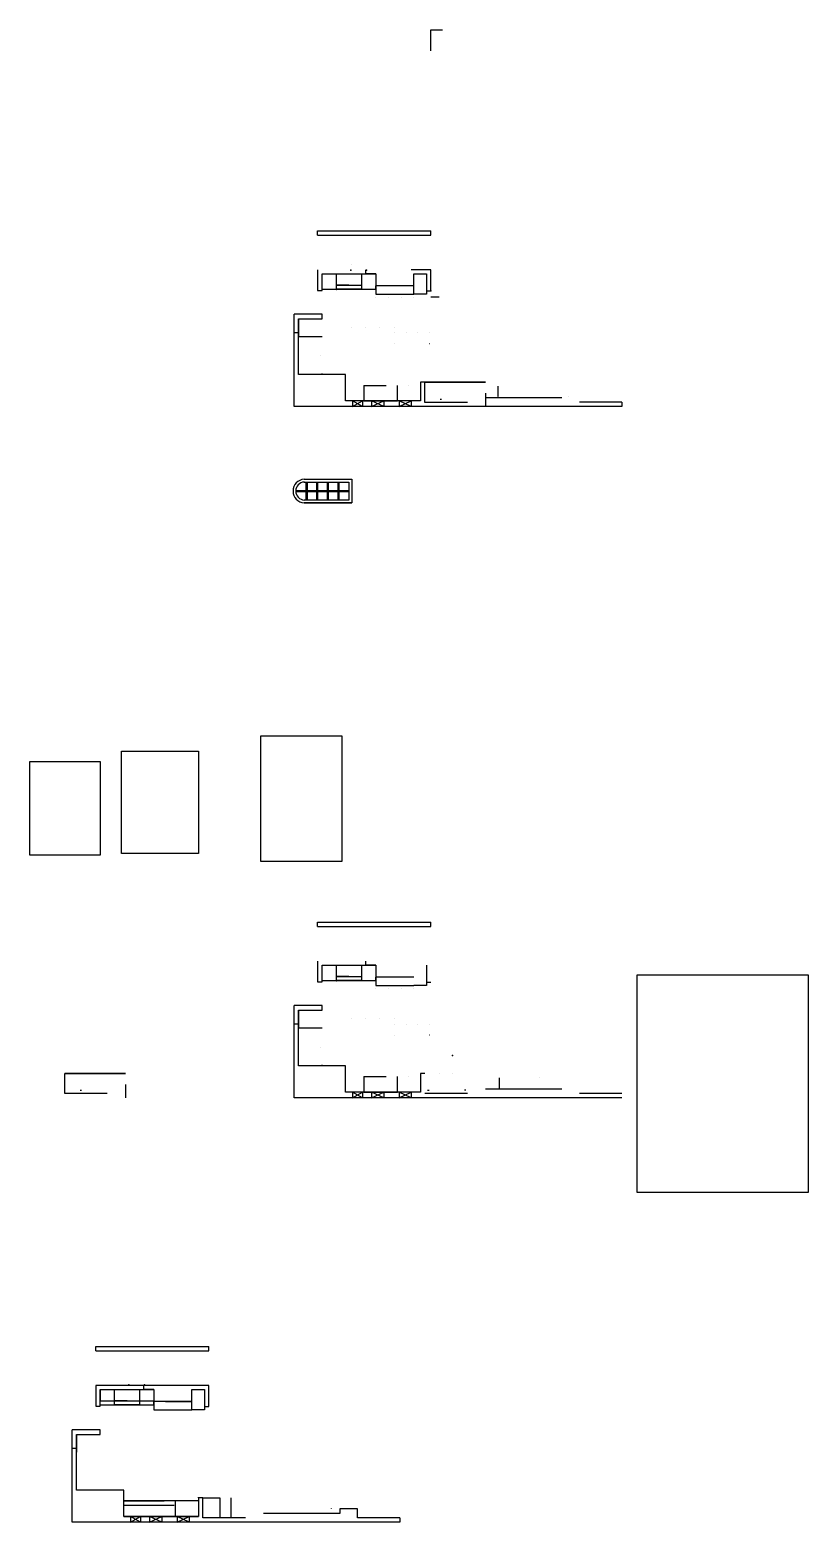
# Model space of a CAD drawing. Header units: inches. Extents: x 187 to 6023, y -2277 to 3057.
# Drawn here: x 3240 to 6023, y -2277 to 3057 of the extents above; entities that cross this region are included whole.
import ezdxf

# ---------------------------------------------------------------- set-up
doc = ezdxf.new("R2010")
doc.units = ezdxf.units.IN
doc.header["$MEASUREMENT"] = 0
picture_1 = doc.add_image_def('image8.jpeg', size_in_pixel=(4032, 3024))
picture_2 = doc.add_image_def('image9.jpeg', size_in_pixel=(4032, 3024))
picture_3 = doc.add_image_def('image10.jpeg', size_in_pixel=(698, 1080))
picture_4 = doc.add_image_def('image11.jpeg', size_in_pixel=(499, 635))

msp = doc.modelspace()

# ---------------------------------------------------------------- linework, layer by layer
for p, q in [((4673.29, 2981.35), (4673.29, 3056.55)), ((4268.89, 2338.1), (4673.29, 2338.1)), ((4268.89, 2323.1), (4268.89, 2338.1)), ((4268.89, 2323.1), (4673.29, 2323.1)), ((4673.29, 2323.1), (4673.29, 2338.1)), ((4268.89, 2199.1), (4268.89, 2124.4)), ((4441.39, 2184.3), (4441.39, 2199.1)), ((4673.29, 2199.1), (4603.29, 2199.1)), ((4673.29, 2123.9), (4673.29, 2199.1)), ((4284.79, 2124.4), (4284.79, 2184.3)), ((4284.79, 2184.3), (4476.89, 2184.3)), ((4335.84, 2129.3), (4335.84, 2184.3)), ((4425.84, 2184.3), (4425.84, 2129.3)), ((4476.89, 2184.3), (4441.39, 2184.3)), ((4476.89, 2184.3), (4476.89, 2141.9)), ((4612.39, 2141.9), (4476.89, 2141.9)), ((4476.89, 2129.3), (4476.89, 2141.9)), ((4476.89, 2141.9), (4476.89, 2111.9)), ((4476.89, 2141.9), (4476.89, 2111.9)), ((4612.39, 2141.9), (4612.39, 2184.4)), ((4612.39, 2184.4), (4657.59, 2184.4)), ((4612.39, 2111.9), (4612.39, 2141.9)), ((4657.59, 2184.4), (4657.59, 2123.9)), ((4268.89, 2124.4), (4270.39, 2124.4)), ((4270.39, 2124.4), (4284.79, 2124.4)), ((4284.79, 2129.3), (4476.89, 2129.3)), ((4425.84, 2129.3), (4335.84, 2129.3)), ((4476.89, 2111.9), (4612.39, 2111.9)), ((4657.59, 2111.9), (4612.39, 2111.9)), ((4657.59, 2123.9), (4673.29, 2123.9)), ((4657.59, 2123.9), (4657.59, 2111.9)), ((4657.59, 2123.9), (4657.59, 2123.9, 270)), ((4185.19, 1710.3), (4185.19, 2040.1)), ((4284.79, 2040.1), (4185.19, 2040.1)), ((4284.79, 2023.7), (4284.79, 2040.1)), ((4200.19, 1973.7), (4185.19, 1973.7)), ((4200.19, 1824.9), (4200.19, 2023.7)), ((4200.19, 2023.7), (4284.79, 2023.7)), ((4200.19, 2023.7), (4200.19, 1973.7)), ((4200.19, 2023.7), (4200.19, 1960.5)), ((4200.19, 1960.5), (4284.79, 1960.5)), ((4200.19, 1824.9), (4200.19, 1888.1)), ((4278.49, 1891.9, 188.2), (4278.49, 1891.5, 188.2)), ((4368.89, 1824.9), (4200.19, 1824.9)), ((4284.79, 1824.9), (4284.79, 1828.1)), ((4368.89, 1731), (4368.89, 1824.9)), ((4433.89, 1786), (4433.89, 1731)), ((4433.89, 1786, 85.6), (4473.89, 1786, 85.6)), ((4473.89, 1786, 85.6), (4473.89, 1786, 12)), ((4473.89, 1786, 12), (4513.89, 1786, 12)), ((4513.89, 1786, 12), (4513.89, 1786, 85.6)), ((4553.89, 1731), (4553.89, 1786)), ((4652.09, 1797.5), (4636.69, 1797.5)), ((4636.69, 1797.5), (4636.69, 1731)), ((4652.09, 1725.3), (4652.09, 1797.5)), ((4652.09, 1797.2, 262.6), (4652.49, 1797.2, 262.6)), ((4652.09, 1797.2, 85.6), (4652.09, 1797.2, 85.2)), ((4868.59, 1710.3), (4185.19, 1710.3)), ((4868.59, 1710.3), (4185.19, 1710.3)), ((4636.69, 1731), (4368.89, 1731)), ((4393.89, 1731), (4393.89, 1710.3)), ((4428.89, 1710.3), (4393.89, 1731)), ((4393.89, 1710.3), (4428.89, 1731)), ((4428.89, 1731), (4428.89, 1710.3)), ((4433.89, 1731), (4553.89, 1731)), ((4460.89, 1731), (4460.89, 1710.3)), ((4505.89, 1710.3), (4460.89, 1731)), ((4460.89, 1710.3), (4505.89, 1731)), ((4505.89, 1731), (4505.89, 1710.3)), ((4636.69, 1731), (4559.69, 1731)), ((4559.69, 1731), (4559.69, 1710.3)), ((4559.69, 1710.3), (4602.69, 1731)), ((4602.69, 1710.3), (4559.69, 1731)), ((4636.69, 1731), (4602.69, 1731)), ((4602.69, 1731), (4602.69, 1710.3)), ((4803.99, 1725.3), (4652.09, 1725.3)), ((4868.59, 1757.6), (4868.59, 1710.3)), ((5141.69, 1741.4), (4868.59, 1741.4)), ((5356.59, 1710.3), (4868.59, 1710.3)), ((5356.59, 1726.3), (5204.99, 1726.3)), ((5356.59, 1726.3), (5356.59, 1710.3)), ((4268.89, -132.54), (4673.29, -132.54)), ((4268.89, -147.54), (4268.89, -132.54)), ((4268.89, -147.54), (4673.29, -147.54)), ((4673.29, -147.54), (4673.29, -132.54)), ((4268.89, -271.54), (4268.89, -346.24)), ((4284.79, -346.24), (4284.79, -286.34)), ((4284.79, -286.34), (4476.89, -286.34)), ((4335.84, -341.34), (4335.84, -286.34)), ((4425.84, -286.34), (4425.84, -341.34)), ((4441.39, -286.34), (4441.39, -271.54)), ((4476.89, -286.34), (4441.39, -286.34)), ((4476.89, -286.34), (4476.89, -328.74)), ((4657.59, -286.24), (4657.59, -346.74)), ((4268.89, -346.24), (4270.39, -346.24)), ((4270.39, -346.24), (4284.79, -346.24)), ((4284.79, -341.34), (4476.89, -341.34)), ((4425.84, -341.34), (4335.84, -341.34)), ((4612.39, -328.74), (4476.89, -328.74)), ((4476.89, -341.34), (4476.89, -328.74)), ((4476.89, -328.74), (4476.89, -358.74)), ((4476.89, -328.74), (4476.89, -358.74)), ((4476.89, -358.74), (4612.39, -358.74)), ((4657.59, -358.74), (4612.39, -358.74)), ((4657.59, -346.74), (4673.29, -346.74)), ((4657.59, -346.74), (4657.59, -358.74)), ((4657.59, -346.74), (4657.59, -346.74, 270)), ((4185.19, -760.34), (4185.19, -430.54)), ((4284.79, -430.54), (4185.19, -430.54)), ((4200.19, -645.74), (4200.19, -446.94)), ((4200.19, -446.94), (4284.79, -446.94)), ((4200.19, -446.94), (4200.19, -496.94)), ((4200.19, -446.94), (4200.19, -510.14)), ((4284.79, -446.94), (4284.79, -430.54)), ((4200.19, -496.94), (4185.19, -496.94)), ((4200.19, -510.14), (4284.79, -510.14)), ((4200.19, -645.74), (4200.19, -582.54)), ((4278.49, -578.74, 188.2), (4278.49, -579.14, 188.2)), ((3364.85, -745.34), (3364.85, -673.14)), ((3364.85, -673.44, 262.6), (3365.25, -673.44, 262.6)), ((3364.85, -673.44, 85.6), (3364.85, -673.44, 85.2)), ((4368.89, -645.74), (4200.19, -645.74)), ((4284.79, -645.74), (4284.79, -642.54)), ((4368.89, -739.64), (4368.89, -645.74)), ((4433.89, -684.64), (4433.89, -739.64)), ((4433.89, -684.64, 85.6), (4473.89, -684.64, 85.6)), ((4473.89, -684.64, 85.6), (4473.89, -684.64, 12)), ((4473.89, -684.64, 12), (4513.89, -684.64, 12)), ((4513.89, -684.64, 12), (4513.89, -684.64, 85.6)), ((4553.89, -739.64), (4553.89, -684.64)), ((4652.09, -673.14), (4636.69, -673.14)), ((4636.69, -673.14), (4636.69, -739.64)), ((4652.09, -673.14), (4636.69, -673.14)), ((4636.69, -673.14), (4636.69, -739.64)), ((3516.75, -745.34), (3364.85, -745.34)), ((3581.35, -713.04), (3581.35, -760.34)), ((4636.69, -739.64), (4368.89, -739.64)), ((4393.89, -739.64), (4393.89, -760.34)), ((4428.89, -760.34), (4393.89, -739.64)), ((4393.89, -760.34), (4428.89, -739.64)), ((4428.89, -739.64), (4428.89, -760.34)), ((4433.89, -739.64), (4553.89, -739.64)), ((4460.89, -739.64), (4460.89, -760.34)), ((4505.89, -760.34), (4460.89, -739.64)), ((4460.89, -760.34), (4505.89, -739.64)), ((4505.89, -739.64), (4505.89, -760.34)), ((4636.69, -739.64), (4559.69, -739.64)), ((4559.69, -739.64), (4559.69, -760.34)), ((4559.69, -760.34), (4602.69, -739.64)), ((4602.69, -760.34), (4559.69, -739.64)), ((5141.69, -729.24), (4868.59, -729.24)), ((5356.59, -744.34), (5204.99, -744.34)), ((4868.59, -760.34), (4185.19, -760.34)), ((4868.59, -760.34), (4185.19, -760.34)), ((5356.59, -760.34), (4868.59, -760.34)), ((3475.36, -1649.04), (3879.76, -1649.04)), ((3475.36, -1664.04), (3475.36, -1649.04)), ((3879.76, -1664.04), (3879.76, -1649.04)), ((3475.36, -1664.04), (3879.76, -1664.04)), ((3879.76, -1788.04), (3475.36, -1788.04)), ((3475.36, -1788.04), (3475.36, -1862.74)), ((3491.26, -1862.74), (3491.26, -1802.84)), ((3491.26, -1802.84), (3683.36, -1802.84)), ((3491.26, -1802.84, 90.6), (3491.26, -1842.84, 90.6)), ((3542.31, -1857.84), (3542.31, -1802.84)), ((3555.64, -1788.04, 237.5), (3555.64, -1786.44, 237.5)), ((3632.31, -1802.84), (3632.31, -1857.84)), ((3647.86, -1802.84), (3647.86, -1788.04)), ((3683.36, -1802.84), (3647.86, -1802.84)), ((3683.36, -1802.84), (3683.36, -1845.24)), ((3739.76, -1787.24, 272.9), (3739.76, -1786.44, 272.9)), ((3739.76, -1786.44, 272.9), (3739.76, -1788.04, 272.9)), ((3879.76, -1788.04, 272.9), (3779.76, -1788.04, 272.9)), ((3879.76, -1788.04), (3809.76, -1788.04)), ((3818.86, -1845.24), (3818.86, -1802.74)), ((3818.86, -1802.74), (3864.06, -1802.74)), ((3864.06, -1802.74), (3864.06, -1863.24)), ((3879.76, -1863.24), (3879.76, -1788.04)), ((3475.36, -1862.74), (3476.86, -1862.74)), ((3476.86, -1862.74), (3491.26, -1862.74)), ((3491.26, -1842.84, 150.6), (3491.26, -1842.84, 195.6)), ((3491.26, -1842.84, 195.6), (3683.36, -1842.84, 195.6)), ((3491.26, -1857.84), (3683.36, -1857.84)), ((3632.31, -1857.84), (3542.31, -1857.84)), ((3818.86, -1845.24), (3683.36, -1845.24)), ((3683.36, -1857.84), (3683.36, -1845.24)), ((3683.36, -1845.24), (3683.36, -1875.24)), ((3818.86, -1875.24), (3818.86, -1845.24)), ((3864.06, -1863.24), (3879.76, -1863.24)), ((3864.06, -1863.24), (3864.06, -1875.24)), ((3864.06, -1863.24), (3864.06, -1863.24, 270)), ((3683.36, -1875.24), (3818.86, -1875.24)), ((3864.06, -1875.24), (3818.86, -1875.24)), ((3391.66, -2276.84), (3391.66, -1947.04)), ((3491.26, -1947.04), (3391.66, -1947.04)), ((3406.66, -2162.24), (3406.66, -1963.44)), ((3406.66, -1963.44), (3491.26, -1963.44)), ((3406.66, -1963.44), (3406.66, -2013.44)), ((3406.66, -1963.44), (3406.66, -2026.64)), ((3491.26, -1963.44), (3491.26, -1947.04)), ((3406.66, -2013.44), (3391.66, -2013.44)), ((3406.66, -2162.24), (3406.66, -2099.04)), ((3575.36, -2162.24), (3406.66, -2162.24)), ((3575.36, -2256.14), (3575.36, -2162.24)), ((3843.16, -2201.14), (3575.36, -2201.14)), ((3575.36, -2201.14), (3640.36, -2201.14)), ((3575.36, -2216.14, 150.6), (3660.36, -2216.14, 150.6)), ((3640.36, -2201.14, 85.6), (3680.36, -2201.14, 85.6)), ((3655.36, -2216.14, 150.6), (3655.36, -2216.14, 195.6)), ((3655.36, -2216.14, 195.6), (3755.36, -2216.14, 195.6)), ((3680.36, -2201.14, 85.6), (3680.36, -2201.14, 12)), ((3680.36, -2201.14, 12), (3720.36, -2201.14, 12)), ((3720.36, -2201.14, 12), (3720.36, -2201.14, 85.6)), ((3755.36, -2216.14, 195.6), (3755.36, -2216.14, 150.6)), ((3760.36, -2256.14), (3760.36, -2201.14)), ((3843.16, -2189.64), (3843.16, -2187.94)), ((3858.56, -2189.64), (3843.16, -2189.64)), ((3843.16, -2189.64), (3843.16, -2256.14)), ((3858.56, -2261.84), (3858.56, -2189.64)), ((4318.16, -2229.54, 272.3), (4318.16, -2227.94, 272.3)), ((4411.46, -2229.54), (4348.16, -2229.54)), ((4348.16, -2229.54), (4348.16, -2245.74)), ((4411.46, -2260.84), (4411.46, -2229.54)), ((4075.06, -2276.84), (3391.66, -2276.84)), ((4075.06, -2276.84), (3391.66, -2276.84)), ((3843.16, -2256.14), (3575.36, -2256.14)), ((3600.36, -2256.14), (3600.36, -2276.84)), ((3635.36, -2276.84), (3600.36, -2256.14)), ((3600.36, -2276.84), (3635.36, -2256.14)), ((3635.36, -2256.14), (3635.36, -2276.84)), ((3640.36, -2256.14), (3760.36, -2256.14)), ((3667.36, -2256.14), (3667.36, -2276.84)), ((3712.36, -2276.84), (3667.36, -2256.14)), ((3667.36, -2276.84), (3712.36, -2256.14)), ((3712.36, -2256.14), (3712.36, -2276.84)), ((3843.16, -2256.14), (3766.16, -2256.14)), ((3766.16, -2256.14), (3766.16, -2276.84)), ((3766.16, -2276.84), (3809.16, -2256.14)), ((3809.16, -2276.84), (3766.16, -2256.14)), ((3843.16, -2256.14), (3809.16, -2256.14)), ((3809.16, -2256.14), (3809.16, -2276.84)), ((4010.46, -2261.84), (3858.56, -2261.84)), ((4348.16, -2245.74), (4075.06, -2245.74)), ((4563.06, -2276.84), (4075.06, -2276.84)), ((4563.06, -2260.84), (4411.46, -2260.84)), ((4563.06, -2260.84), (4563.06, -2276.84))]:
    msp.add_line(p, q)
at = {"color": 6}
for p, q in [((4673.29, 3056.55, 262.6), (4673.29, 3056.55, 262.2)), ((4226.79, 1440.43, 105), (4226.79, 1376.13, 105)), ((4230.79, 1440.43, 105), (4230.79, 1376.13, 105)), ((4264.79, 1440.43, 105), (4264.79, 1376.13, 105)), ((4268.79, 1440.43, 105), (4268.79, 1376.13, 105)), ((4302.79, 1440.43, 105), (4302.79, 1376.13, 105)), ((4306.79, 1440.43, 105), (4306.79, 1376.13, 105)), ((4340.79, 1440.35, 105), (4340.79, 1376.05, 105)), ((4344.79, 1440.35, 105), (4344.79, 1376.05, 105)), ((4190.79, 1410.2, 105), (4380.79, 1410.2, 105)), ((4190.79, 1406.2, 105), (4380.79, 1406.2, 105)), ((4221.02, 1366.13, 105), (4390.79, 1366.13, 105)), ((4868.59, -728.39), (4918.59, -728.39))]:
    msp.add_line(p, q, dxfattribs=at)
at = {"color": 244, "true_color": 0x991b1e}
for p, q in [((4673.29, 3056.55, 262.2), (4714.99, 3056.55, 262.2)), ((4673.29, 2101.9), (4703.29, 2101.9)), ((4823.59, 1797.2, 70.6), (4868.59, 1797.2, 70.6)), ((3536.35, -673.44, 70.6), (3581.35, -673.44, 70.6)), ((4918.59, -728.39), (4918.59, -688.39)), ((5061.79, -686.79, 44), (5062.19, -686.79, 44)), ((4636.69, -739.64), (4602.69, -739.64)), ((4602.69, -739.64), (4602.69, -760.34)), ((4803.99, -745.34), (4652.09, -745.34))]:
    msp.add_line(p, q, dxfattribs=at)
at = {"color": 6, "extrusion": (0, 1, 0)}
msp.add_line((4388.64, 2218.41, 77.09), (4389.04, 2218.41, 77.09), dxfattribs=at)
at = {"color": 6, "extrusion": (1, 0, 0)}
for p, q in [((4284.79, 2142.6, 150.6), (4285.79, 2142.6, 150.6)), ((4674.99, 2123.3, 13.7), (4674.99, 2123.3, 28.7)), ((4674.99, 2123.3, 28.7), (4674.99, 2122.1, 28.7)), ((4674.99, 2122.1, 28.7), (4674.99, 2122.1, 13.7)), ((4285.79, 2040.1, 169.77), (4285.79, 2040.1)), ((4278.49, 1959.3, 262.6), (4278.49, 1959.3, 188.2)), ((4652.09, 1797.2, 70.6), (4652.09, 1797.2, 70.2)), ((4284.79, -328.04, 150.6), (4285.79, -328.04, 150.6)), ((4285.79, -430.54, 169.77), (4285.79, -430.54)), ((4278.49, -511.34, 262.6), (4278.49, -511.34, 188.2)), ((3364.85, -673.44, 70.6), (3364.85, -673.44, 70.2))]:
    msp.add_line(p, q, dxfattribs=at)
at = {"extrusion": (0, -1, 0)}
for p, q in [((4380.84, 2144.3, 150.6), (4335.84, 2144.3, 150.6)), ((4335.84, 2144.3, 150.6), (4335.84, 2144.3, 195.6)), ((4335.84, 2144.3, 195.6), (4425.84, 2144.3, 195.6)), ((4336.24, 2142.6, 263), (4336.24, 2142.6, 150.6)), ((4380.84, 2142.6, 150.6), (4380.84, 2142.6, 263)), ((4381.24, 2142.6, 263), (4381.24, 2142.6, 150.6)), ((4425.84, 2144.3, 195.6), (4425.84, 2144.3, 150.6)), ((4425.84, 2142.6, 263), (4426.24, 2142.6, 263)), ((4426.24, 2142.6, 263), (4426.24, 2142.6, 150.6)), ((4335.84, 2127.6, 85.6), (4335.44, 2127.6, 85.6)), ((4335.44, 2127.6, 85.6), (4335.44, 2127.6, 12)), ((4425.84, 2127.6, 48.8), (4425.84, 2127.6, 49.2)), ((4476.89, 2100.2, 85.6), (4476.89, 2100.2, 85.2)), ((4522.45, 2100.2, 12), (4522.45, 2100.2, 85.6)), ((4567.62, 2100.2, 12), (4567.62, 2100.2, 85.6)), ((4612.79, 2100.2, 12), (4612.79, 2100.2, 263)), ((4335.84, -343.04, 85.6), (4335.44, -343.04, 85.6)), ((4335.44, -343.04, 85.6), (4335.44, -343.04, 12)), ((4380.84, -326.34, 150.6), (4335.84, -326.34, 150.6)), ((4335.84, -326.34, 150.6), (4335.84, -326.34, 195.6)), ((4335.84, -326.34, 195.6), (4425.84, -326.34, 195.6)), ((4336.24, -328.04, 263), (4336.24, -328.04, 150.6)), ((4380.84, -328.04, 150.6), (4380.84, -328.04, 263)), ((4381.24, -328.04, 263), (4381.24, -328.04, 150.6)), ((4425.84, -326.34, 195.6), (4425.84, -326.34, 150.6)), ((4425.84, -328.04, 263), (4426.24, -328.04, 263)), ((4425.84, -343.04, 48.8), (4425.84, -343.04, 49.2)), ((4426.24, -328.04, 263), (4426.24, -328.04, 150.6)), ((4476.89, -370.44, 85.6), (4476.89, -370.44, 85.2)), ((4522.45, -370.44, 12), (4522.45, -370.44, 85.6)), ((4567.62, -370.44, 12), (4567.62, -370.44, 85.6)), ((4612.79, -370.44, 12), (4612.79, -370.44, 263)), ((3587.31, -1842.84, 150.6), (3542.31, -1842.84, 150.6)), ((3542.31, -1842.84, 150.6), (3542.31, -1842.84, 195.6)), ((3542.31, -1842.84, 195.6), (3632.31, -1842.84, 195.6)), ((3632.31, -1842.84, 195.6), (3632.31, -1842.84, 150.6)), ((3575.36, -2256.14, 210.6), (3843.16, -2256.14, 210.6))]:
    msp.add_line(p, q, dxfattribs=at)
at = {"extrusion": (-1, 0, 0)}
for p, q in [((4610.69, 2141.9, 87.3), (4610.69, 2140.2, 87.3)), ((4610.69, -328.74, 87.3), (4610.69, -330.44, 87.3)), ((3683.36, -1846.94, 191.3), (3683.36, -1845.24, 191.3)), ((3817.16, -1846.94, 87.3), (3724.82, -1846.94, 87.3)), ((3817.16, -1845.24, 87.3), (3817.16, -1846.94, 87.3))]:
    msp.add_line(p, q, dxfattribs=at)
at = {"color": 6, "extrusion": (0, -1, 0)}
for p, q in [((4612.39, 2100.2, 210.6), (4612.39, 2100.2, 262.6)), ((4612.39, -370.44, 210.6), (4612.39, -370.44, 262.6))]:
    msp.add_line(p, q, dxfattribs=at)
at = {"color": 244, "true_color": 0x991b1e, "extrusion": (1, 0, 0)}
for p, q in [((4390.19, 1993.6, 85.6), (4390.19, 1993.6)), ((4544.94, 1973.6, 85.6), (4544.94, 1973.6)), ((4652.09, 1797.2, 70.2), (4868.59, 1797.2, 70.2)), ((3364.85, -673.44, 70.2), (3581.35, -673.44, 70.2))]:
    msp.add_line(p, q, dxfattribs=at)
at = {"color": 244, "true_color": 0x991b1e, "extrusion": (0, 1, 0)}
for p, q in [((4440.4, 1993.6, 85.6), (4440.4, 1993.6)), ((4491.42, 1993.6, 85.6), (4491.42, 1993.6)), ((4542.44, 1993.6, 85.6), (4542.44, 1993.6)), ((4585.39, 1973.6, 85.6), (4585.39, 1973.6)), ((4626.64, 1973.6, 85.6), (4626.64, 1973.6)), ((4667.89, 1973.6, 85.6), (4667.89, 1973.6)), ((4544.94, 1934.3, 85.6), (4544.94, 1934.3, 12)), ((4868.59, 1797.2, 85.2), (4652.09, 1797.2, 85.2)), ((4696.69, 1797.2, 263), (4696.69, 1797.2, 12)), ((4739.25, 1797.2, 85.6), (4738.85, 1797.2, 85.6)), ((4738.85, 1797.2, 85.6), (4738.85, 1797.2, 12)), ((4781.42, 1797.2, 85.6), (4781.02, 1797.2, 85.6)), ((4781.02, 1797.2, 85.6), (4781.02, 1797.2, 12)), ((4823.59, 1797.2, 85.6), (4868.59, 1797.2, 85.6)), ((4823.59, 1797.2, 12), (4823.99, 1797.2, 12)), ((4823.99, 1797.2, 12), (4823.99, 1797.2, 263)), ((4868.59, 1797.2, 85.6), (4868.59, 1797.2, 85.2)), ((3581.35, -673.44, 85.2), (3364.85, -673.44, 85.2)), ((3409.45, -673.44, 263), (3409.45, -673.44, 12)), ((3452.01, -673.44, 85.6), (3451.61, -673.44, 85.6)), ((3451.61, -673.44, 85.6), (3451.61, -673.44, 12)), ((3494.18, -673.44, 85.6), (3493.78, -673.44, 85.6)), ((3493.78, -673.44, 85.6), (3493.78, -673.44, 12)), ((3536.35, -673.44, 85.6), (3581.35, -673.44, 85.6)), ((3536.35, -673.44, 12), (3536.75, -673.44, 12)), ((3536.75, -673.44, 12), (3536.75, -673.44, 263)), ((3581.35, -673.44, 85.6), (3581.35, -673.44, 85.2)), ((4704.12, -673.14, 71), (4704.12, -673.14, 12)), ((4751.15, -673.14, 71), (4751.15, -673.14, 12))]:
    msp.add_line(p, q, dxfattribs=at)
at = {"color": 244, "true_color": 0x991b1e, "extrusion": (0, -1, 0)}
for p, q in [((4668.29, 1934.3, 12), (4667.89, 1934.3, 12)), ((4667.89, 1934.3, 12), (4667.89, 1934.3, 85.6))]:
    msp.add_line(p, q, dxfattribs=at)
at = {"extrusion": (1, 0, 0)}
for p, q in [((4278.49, 1824.9, 263), (4278.49, 1824.9, 262.6)), ((4278.49, -645.74, 263), (4278.49, -645.74, 262.6))]:
    msp.add_line(p, q, dxfattribs=at)
at = {"extrusion": (0, 1, 0)}
for p, q in [((4595.29, 1786, 85.6), (4595.29, 1786, 12)), ((4913.99, 1746.3, 61.7), (4913.99, 1782.71, 61.7)), ((4913.59, 1746.3, 61.7), (4913.99, 1746.3, 61.7)), ((5141.69, 1741.4), (5141.69, 1741.4, 224.7)), ((5165.89, 1746.3, 61.7), (5165.49, 1746.3, 61.7)), ((4595.29, -684.64, 85.6), (4595.29, -684.64, 12)), ((5141.69, -729.24), (5141.69, -729.24, 224.7)), ((3858.56, -2189.64, 12), (3918.56, -2189.64, 12)), ((3918.56, -2189.64, 12), (3918.56, -2261.84, 12)), ((3958.56, -2189.64, 12), (3958.56, -2261.84, 12)), ((4348.16, -2245.74), (4348.16, -2245.74, 224.7))]:
    msp.add_line(p, q, dxfattribs=at)
at = {"color": 219, "true_color": 0x642165, "extrusion": (0, 1, 0)}
for p, q in [((4697.09, 1797.2, 263), (4696.69, 1797.2, 263)), ((4707.09, 1737.2, 90.6), (4712.09, 1737.2, 90.6)), ((4712.09, 1737.2, 90.6), (4712.09, 1737.2, 100.6)), ((3409.85, -673.44, 263), (3409.45, -673.44, 263)), ((3419.85, -733.44, 90.6), (3424.85, -733.44, 90.6)), ((3424.85, -733.44, 90.6), (3424.85, -733.44, 100.6))]:
    msp.add_line(p, q, dxfattribs=at)
at = {"color": 6, "extrusion": (-1, 0, 6.12323e-17)}
for p, q in [((4220.79, 1450.43, 105), (4390.79, 1450.43, 105)), ((4220.79, 1440.43, 105), (4380.79, 1440.43, 105)), ((4380.79, 1440.43, 105), (4380.79, 1376.13, 105)), ((4390.79, 1450.43, 105), (4390.79, 1366.13, 105)), ((4380.79, 1376.13, 105), (4221.02, 1376.13, 105)), ((4390.79, 1366.13, 105), (4221.02, 1366.13, 105))]:
    msp.add_line(p, q, dxfattribs=at)
at = {"color": 15, "extrusion": (1, 0, 0)}
for p, q in [((4390.19, -477.04, 85.6), (4390.19, -477.04)), ((4544.94, -497.04, 85.6), (4544.94, -497.04))]:
    msp.add_line(p, q, dxfattribs=at)
at = {"color": 15, "extrusion": (0, 1, 0)}
for p, q in [((4440.4, -477.04, 85.6), (4440.4, -477.04)), ((4491.42, -477.04, 85.6), (4491.42, -477.04)), ((4542.44, -477.04, 85.6), (4542.44, -477.04)), ((4585.39, -497.04, 85.6), (4585.39, -497.04)), ((4626.64, -497.04, 85.6), (4626.64, -497.04)), ((4667.89, -497.04, 85.6), (4667.89, -497.04)), ((4544.94, -536.34, 85.6), (4544.94, -536.34, 12))]:
    msp.add_line(p, q, dxfattribs=at)
at = {"color": 15, "extrusion": (0, -1, 0)}
for p, q in [((4668.29, -536.34, 12), (4667.89, -536.34, 12)), ((4667.89, -536.34, 12), (4667.89, -536.34, 85.6))]:
    msp.add_line(p, q, dxfattribs=at)
at = {"color": 3, "extrusion": (0, 1, 0)}
for p, q in [((4662.09, -733.44, 90.6), (4667.09, -733.44, 90.6)), ((4667.09, -733.44, 90.6), (4667.09, -733.44, 100.6))]:
    msp.add_line(p, q, dxfattribs=at)
at = {"color": 3, "extrusion": (-1, 0, 0)}
msp.add_line((4798.59, -733.44, 85.6), (4793.99, -733.44, 85.6), dxfattribs=at)
at = {"extrusion": (-2.26959e-15, 1.95571e-16, -1)}
msp.add_line((3779.76, -1788.04), (3779.76, -1786.44), dxfattribs=at)
at = {"color": 6}
for radius in [42.2, 32.2]:
    msp.add_arc((4222.99, 1408.29, 105), radius, 92.99036, 267.32861, dxfattribs=at)
for p in [(4387.59, 2197.91), (4443.09, 2197.91), (3594.06, -1786.44), (3649.56, -1786.44)]:
    msp.add_point(p)
msp.add_point((4228.79, 1408.2, 105), dxfattribs=at)
at = {"color": 244, "true_color": 0x991b1e, "extrusion": (1, 0, 0)}
msp.add_point((4751.55, -608.99, 70.6), dxfattribs=at)

# ---------------------------------------------------------------- pictures from other files: only their frames are drawn
image = msp.add_image(picture_3, insert=(4065.15, 84.67), size_in_units=(290.27, 449.13))
image.dxf.flags = 7
image = msp.add_image(picture_1, insert=(3239.88, 441.8), size_in_units=(335.25, 251.44), rotation=-90)
image.dxf.flags = 7
image = msp.add_image(picture_2, insert=(3567.85, 478.68), size_in_units=(365.96, 274.47), rotation=-90)
image.dxf.flags = 7
at = {"color": 6}
image = msp.add_image(picture_4, insert=(6022.5, -321.27), size_in_units=(610.77, 777.23), rotation=180, dxfattribs=at)
image.dxf.flags = 7

doc.saveas('drawing.dxf')
